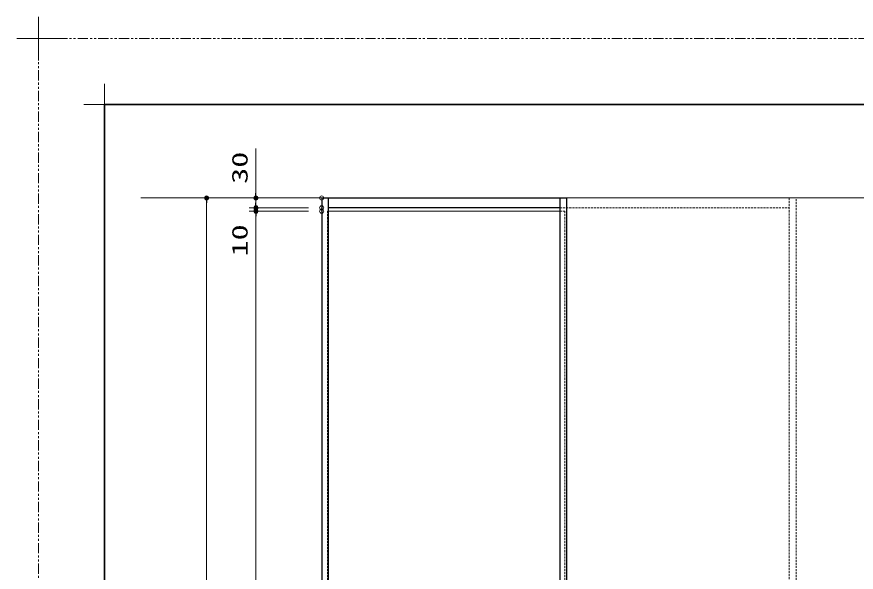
# Model space of a CAD drawing. Units: millimetres, scale not verified. Extents: x -1306 to 1306, y -607 to 607.
# Drawn here: x -1306 to -796, y 270 to 607 of the extents above; entities that cross this region are included whole.
import ezdxf
from ezdxf.enums import TextEntityAlignment as Align

# ---------------------------------------------------------------- set-up
doc = ezdxf.new("R2010")
doc.units = ezdxf.units.MM
doc.header["$LTSCALE"] = 5
doc.header["$PDMODE"] = 32
doc.header["$PDSIZE"] = 2.5
doc.linetypes.add('USER1', pattern=[2.5, 1.25, -0.25, 0.25, -0.25, 0.25, -0.25])
doc.linetypes.add('USER2', pattern=[0.375, 0.25, -0.125])
for name, color, linetype, lineweight in [('0-1_線(黄)', 2, 'Continuous', 15), ('0-3_陰線', 4, 'USER1', 9), ('0-B_点線(水)', 4, 'USER2', 9), ('0-D_線(白)', 7, 'Continuous', 30), ('1-0_線(水)', 4, 'Continuous', 9), ('1-1_寸法線', 3, 'Continuous', 13), ('1-4_DEFPOINTS', 7, 'Continuous', 5), ('1-5_0', 3, 'Continuous', 25), ('1-7_図面枠', 7, 'Continuous', 35), ('1-8_一般', 7, 'Continuous', 5)]:
    doc.layers.add(name, color=color, linetype=linetype, lineweight=lineweight)
doc.styles.add('ＭＳ ゴシック', font='')
doc.styles.get('ＭＳ ゴシック').set_extended_font_data('MS Gothic')

# ---------------------------------------------------------------- blocks, each defined once
blk = doc.blocks.new('_DOT')
at = {"layer": '1-5_0'}
blk.add_line((-2.5, 0), (-5, 0), dxfattribs=at)
for points in [[(0, 0), (-2.5, 0), (-2.48, 0.313)], [(0, 0), (-2.48, -0.313), (-2.5, 0)], [(0, 0), (-2.48, 0.313), (-2.421, 0.622)], [(0, 0), (-2.421, -0.622), (-2.48, -0.313)], [(0, 0), (-2.421, 0.622), (-2.324, 0.92)], [(0, 0), (-2.324, -0.92), (-2.421, -0.622)], [(0, 0), (-2.324, 0.92), (-2.191, 1.204)], [(0, 0), (-2.191, -1.204), (-2.324, -0.92)], [(0, 0), (-2.191, 1.204), (-2.023, 1.469)], [(0, 0), (-2.023, -1.469), (-2.191, -1.204)], [(0, 0), (-2.023, 1.469), (-1.822, 1.711)], [(0, 0), (-1.822, -1.711), (-2.023, -1.469)], [(0, 0), (-1.822, 1.711), (-1.594, 1.926)], [(0, 0), (-1.594, -1.926), (-1.822, -1.711)], [(0, 0), (-1.594, 1.926), (-1.34, 2.111)], [(0, 0), (-1.34, -2.111), (-1.594, -1.926)], [(0, 0), (-1.34, 2.111), (-1.064, 2.262)], [(0, 0), (-1.064, -2.262), (-1.34, -2.111)], [(0, 0), (-1.064, 2.262), (-0.773, 2.378)], [(0, 0), (-0.773, -2.378), (-1.064, -2.262)], [(0, 0), (-0.773, 2.378), (-0.468, 2.456)], [(0, 0), (-0.468, -2.456), (-0.773, -2.378)], [(0, 0), (-0.468, 2.456), (-0.157, 2.495)], [(0, 0), (-0.157, -2.495), (-0.468, -2.456)], [(0, 0), (-0.157, 2.495), (0.157, 2.495)], [(0, 0), (0.157, -2.495), (-0.157, -2.495)], [(0, 0), (0.157, 2.495), (0.468, 2.456)], [(0, 0), (0.468, 2.456), (0.773, 2.378)], [(0, 0), (0.773, 2.378), (1.064, 2.262)], [(0, 0), (1.064, 2.262), (1.34, 2.111)], [(0, 0), (1.34, 2.111), (1.594, 1.926)], [(0, 0), (1.594, 1.926), (1.822, 1.711)], [(0, 0), (1.822, 1.711), (2.023, 1.469)], [(0, 0), (2.023, 1.469), (2.191, 1.204)], [(0, 0), (2.191, 1.204), (2.324, 0.92)], [(0, 0), (2.324, 0.92), (2.421, 0.622)], [(0, 0), (2.421, 0.622), (2.48, 0.313)], [(0, 0), (2.48, 0.313), (2.5, 0)], [(0, 0), (0.468, -2.456), (0.157, -2.495)], [(0, 0), (0.773, -2.378), (0.468, -2.456)], [(0, 0), (1.064, -2.262), (0.773, -2.378)], [(0, 0), (1.34, -2.111), (1.064, -2.262)], [(0, 0), (1.594, -1.926), (1.34, -2.111)], [(0, 0), (1.822, -1.711), (1.594, -1.926)], [(0, 0), (2.023, -1.469), (1.822, -1.711)], [(0, 0), (2.191, -1.204), (2.023, -1.469)], [(0, 0), (2.324, -0.92), (2.191, -1.204)], [(0, 0), (2.421, -0.622), (2.324, -0.92)], [(0, 0), (2.48, -0.313), (2.421, -0.622)], [(0, 0), (2.5, 0), (2.48, -0.313)]]:
    blk.add_solid(points, dxfattribs=at)
blk = doc.blocks.new('グループ-13-1')
at = {"layer": '1-8_一般'}
for p, q in [((62041.6, -14029.5), (62041.6, -13365.5)), ((61709.6, -13697.5), (62373.6, -13697.5))]:
    blk.add_line(p, q, dxfattribs=at)

msp = doc.modelspace()

# ---------------------------------------------------------------- linework, layer by layer
at = {"layer": '0-1_線(黄)'}
msp.add_line((-1230.824, 497.082), (-678.959, 497.082), dxfattribs=at)
at = {"layer": '0-3_陰線'}
for p in [(387.036, 594), (-1292.964, -594)]:
    msp.add_line(p, (-1292.964, 594), dxfattribs=at)
at = {"layer": '0-B_点線(水)'}
for p, q in [((-975.804, 491.082), (-836.404, 491.082)), ((-1117.204, 489.082), (-1117.204, 19.482)), ((-1117.204, 489.082), (-1116.604, 489.082)), ((-975.804, 489.082), (-972.804, 489.082))]:
    msp.add_line(p, q, dxfattribs=at)
msp.add_lwpolyline([(-836.404, 17.082), (-832.204, 17.082), (-832.204, 497.082), (-836.404, 497.082)], close=True, dxfattribs=at)
msp.add_lwpolyline([(-972.804, 489.082), (-972.804, 19.482), (-975.804, 19.482)], dxfattribs=at)
at = {"layer": '0-D_線(白)'}
for p, q in [((-1120.804, 497.082), (-1120.804, 17.082)), ((-1120.804, 497.082), (-971.604, 497.082)), ((-1116.604, 17.082), (-1116.604, 497.082)), ((-975.804, 17.082), (-975.804, 497.082)), ((-971.604, 17.082), (-971.604, 497.082)), ((-975.804, 491.082), (-1116.604, 491.082))]:
    msp.add_line(p, q, dxfattribs=at)
at = {"layer": '1-0_線(水)'}
msp.add_line((-1116.604, 489.082), (-975.804, 489.082), dxfattribs=at)
at = {"layer": '1-1_寸法線'}
for p, q in [((-1160.804, 500.082), (-1160.804, 527.272)), ((-1128.804, 497.082), (-1194.804, 497.082)), ((-1128.804, 497.082), (-1164.804, 497.082)), ((-1160.804, 491.082), (-1160.804, 497.082)), ((-1160.804, 494.082), (-1160.804, 497.082)), ((-1190.804, 20.082), (-1190.804, 494.082)), ((-1128.804, 491.082), (-1164.804, 491.082)), ((-1128.804, 491.082), (-1164.804, 491.082)), ((-1160.804, 491.082), (-1160.804, 489.082)), ((-1128.804, 489.082), (-1164.804, 489.082)), ((-1128.804, 489.082), (-1164.804, 489.082)), ((-1160.804, 488.082), (-1160.804, 485.082)), ((-1160.804, 486.082), (-1160.804, 460.32)), ((-1160.804, 486.082), (-1160.804, 22.482))]:
    msp.add_line(p, q, dxfattribs=at)
at = {"layer": '1-4_DEFPOINTS'}
for p, q in [((-1252.964, 541.55), (-1252.964, 566.45)), ((-1265.414, 554), (-1240.514, 554))]:
    msp.add_line(p, q, dxfattribs=at)
for p in [(-1190.804, 497.082), (-1120.804, 497.082), (-1160.804, 491.082), (-1160.804, 489.082), (-1120.804, 491.082), (-1120.804, 489.082)]:
    msp.add_point(p, dxfattribs=at)
at = {"layer": '1-7_図面枠'}
msp.add_lwpolyline([(-1252.964, -554), (347.036, -554), (347.036, 554), (-1252.964, 554)], close=True, dxfattribs=at)

# ---------------------------------------------------------------- block references
at = {"layer": '0-3_陰線', "xscale": 0.04, "yscale": 0.04}
msp.add_blockref('グループ-13-1', (-3774.629, 1141.9), dxfattribs=at)
at = {"layer": '1-1_寸法線', "xscale": 0.6, "yscale": 0.6}
for p, rotation in [((-1190.804, 497.082), 90), ((-1160.804, 497.082), 270), ((-1160.804, 491.082), 270), ((-1160.804, 491.082), 90), ((-1160.804, 489.082), 90), ((-1160.804, 489.082), 90)]:
    msp.add_blockref('_DOT', p, dxfattribs=dict(at, rotation=rotation))

# ---------------------------------------------------------------- texts
at = {"layer": '1-1_寸法線', "style": 'ＭＳ ゴシック', "width": 1.5}
for s, p in [('30', (-1162.954, 505.653)), ('10', (-1162.954, 461.463))]:
    msp.add_text(s, height=9.604, rotation=90, dxfattribs=at).set_placement(p, align=Align.BOTTOM_LEFT)

doc.saveas('drawing.dxf')
